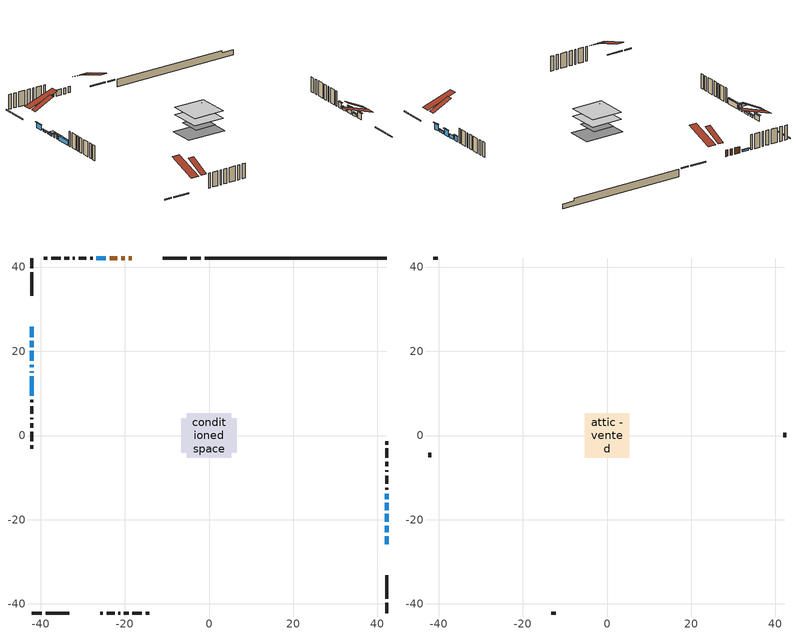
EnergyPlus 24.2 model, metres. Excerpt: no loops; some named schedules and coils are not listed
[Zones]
conditioned space
 floor outside (Floor1 construction): -3.56,-3.56 -3.56,3.56 3.56,3.56 3.56,-3.56 z0.45
 floor adiabatic (AdiabaticFloorConstruction): -5.25,-5.25 -5.25,5.25 5.25,5.25 5.25,-5.25 z2.89
 floor foundation (Slab1 construction): -6.63,-4.15 -6.63,4.15 6.63,4.15 6.63,-4.15 z-1.96
 wall outside (RimJoist1 construction): -1.91,42.15 -4.4,42.15 / -42.15,-42.15 -39.66,-42.15 / -42.15,42.15 -42.15,39.66 / 42.15,-42.15 42.15,-39.66 z0.45:0.75
 wall outside (RimJoist2 construction): -5.33,42.15 -10.93,42.15 / -38.73,-42.15 -33.13,-42.15 / -42.15,38.73 -42.15,33.13 / 42.15,-38.73 42.15,-33.13 z0.45:0.75
 wall outside (AdiabaticWallConstruction 1): -18.29,42.15 -19.11,42.15 / -20.04,42.15 -20.8,42.15 / -21.73,42.15 -23.55,42.15 z0.45:2.48
 wall outside (AdiabaticWallConstruction): -42.15,25.77 -42.15,23.38 z0.45:2.15; 42.15,-25.77 42.15,-23.94 / 42.15,-20.46 42.15,-18.63 z0.45:2.48; 42.15,-23.01 42.15,-21.38 z0.45:1.26; -42.15,22.46 -42.15,21.01 / -42.15,20.08 -42.15,17.72 z0.45:0.98; -24.48,42.15 -26.72,42.15 z0.45:1.08; 42.15,-17.7 42.15,-16.02 z0.45:1.67; 42.15,-15.09 42.15,-13.82 z0.45:2.18; -42.15,16.79 -42.15,16.18 / -42.15,15.25 -42.15,14.94 z0.45:2.13; -42.15,14.02 -42.15,9.39 z0.45:2.1
 wall outside (Wall1 construction): -27.65,42.15 -28.19,42.15 / -25.77,-42.15 -25.22,-42.15 / -42.15,8.47 -42.15,7.92 / 42.15,-12.9 42.15,-12.35 z0.45:5.33
 wall outside (Wall2 construction): -29.12,42.15 -30.98,42.15 / -24.3,-42.15 -22.43,-42.15 / -42.15,6.99 -42.15,5.13 / 42.15,-11.42 42.15,-9.56 z0.45:5.33
 wall outside (Wall3 construction): -31.91,42.15 -32.29,42.15 / -21.5,-42.15 -21.12,-42.15 / -42.15,4.2 -42.15,3.82 / 42.15,-8.63 42.15,-8.25 z0.45:5.33
 wall outside (Wall4 construction): -33.22,42.15 -34.31,42.15 / -20.19,-42.15 -19.1,-42.15 / -42.15,2.89 -42.15,1.8 / 42.15,-7.32 42.15,-6.23 z0.45:5.33
 wall outside (Wall5 construction): -35.24,42.15 -37.46,42.15 / -18.17,-42.15 -15.96,-42.15 / -42.15,0.87 -42.15,-1.35 / 42.15,-5.3 42.15,-3.08 z0.45:5.33
 wall outside (Wall6 construction): -38.39,42.15 -39.22,42.15 / -15.03,-42.15 -14.19,-42.15 / -42.15,-2.28 -42.15,-3.11 / 42.15,-2.15 42.15,-1.32 z0.45:5.33
 wall foundation (FoundationWall1 construction): -0.98,42.15,-1.96 -0.98,42.15,0.45 37.83,42.15,0.45 37.83,42.15,-0.35 42.15,42.15,-0.35 42.15,42.15,-1.96
 window (WindowConstruction): -42.15,25.77 -42.15,23.38 z0.45:2.15
 window (WindowConstruction 3): 42.15,-25.77 42.15,-23.94 z0.45:2.48
 window (WindowConstruction 4): 42.15,-23.01 42.15,-21.38 z0.45:1.26
 window (WindowConstruction 5): 42.15,-20.46 42.15,-18.63 z0.45:2.48
 window (WindowConstruction 9): -42.15,22.45 -42.15,21.01 z0.45:0.98
 window (WindowConstruction 10): -42.15,20.08 -42.15,17.72 z0.45:0.98
 window (WindowConstruction 11): -24.48,42.15 -26.72,42.15 z0.45:1.08
 window (WindowConstruction 6): 42.15,-17.7 42.15,-16.02 z0.45:1.67
 window (WindowConstruction 1): 42.15,-15.09 42.15,-13.82 z0.45:2.18
 window (WindowConstruction 7): -42.15,16.79 -42.15,16.18 z0.45:2.13
 window (WindowConstruction 8): -42.15,15.25 -42.15,14.94 z0.45:2.13
 window (WindowConstruction 2): -42.15,14.01 -42.15,9.39 z0.45:2.1
 door (Door): -18.29,42.15 -19.11,42.15 z0.45:2.48
 door (Door 1): -20.04,42.15 -20.8,42.15 z0.45:2.48
 door (Door 2): -21.73,42.15 -23.55,42.15 z0.45:2.48
 ceiling adiabatic (AdiabaticFloorConstruction): 5.25,-5.25 5.25,5.25 -5.25,5.25 -5.25,-5.25 z2.89
attic - vented
 floor to conditioned space (Floor2 construction Reversed): -5.25,-5.25 -5.25,5.25 5.25,5.25 5.25,-5.25 z5.33
 floor to conditioned space (Floor3 construction Reversed): -3.56,-3.56 -3.56,3.56 3.56,3.56 3.56,-3.56 z5.33
 wall outside (Wall7 construction): -40.15,42.15 -41.22,42.15 / -13.26,-42.15 -12.2,-42.15 / -42.15,-4.04 -42.15,-5.11 / 42.15,-0.39 42.15,0.68 z0.45:5.33
 roof outside (Roof1 construction): -14.55,42.15,5.33 -14.55,31.93,8.73 -11.86,31.93,8.73 -11.86,42.15,5.33; -29.51,-42.15,5.33 -29.51,-31.93,8.73 -32.2,-31.93,8.73 -32.2,-42.15,5.33; -42.15,29.51,5.33 -31.93,29.51,8.73 -31.93,32.2,8.73 -42.15,32.2,5.33; 42.15,-29.51,5.33 31.93,-29.51,8.73 31.93,-32.2,8.73 42.15,-32.2,5.33
 roof outside (Roof2 construction): -17.36,42.15,5.33 -17.36,35.42,8.69 -15.48,35.42,8.69 -15.48,42.15,5.33; -26.7,-42.15,5.33 -26.7,-35.42,8.69 -28.58,-35.42,8.69 -28.58,-42.15,5.33; -42.15,26.7,5.33 -35.42,26.7,8.69 -35.42,28.58,8.69 -42.15,28.58,5.33; 42.15,-26.7,5.33 35.42,-26.7,8.69 35.42,-28.58,8.69 42.15,-28.58,5.33
shading: -42.15,23.18 -42.15,25.97 -42.56,25.97 -42.56,23.18 z2.35; 42.15,-23.74 42.15,-25.97 42.56,-25.97 42.56,-23.74 z2.68; 42.15,-21.18 42.15,-23.21 42.56,-23.21 42.56,-21.18 z1.46; 42.15,-18.43 42.15,-20.66 42.56,-20.66 42.56,-18.43 z2.68; -42.15,20.81 -42.15,22.66 -42.56,22.66 -42.56,20.81 z1.18; -42.15,17.51 -42.15,20.28 -42.56,20.28 -42.56,17.51 z1.18; -26.92,42.15 -24.28,42.15 -24.28,42.56 -26.92,42.56 z1.29; 42.15,-13.62 42.15,-15.29 42.56,-15.29 42.56,-13.62 z2.38; -42.15,15.88 -42.15,17.09 -43.37,17.09 -43.37,15.88 z2.43; -42.15,14.64 -42.15,15.55 -43.37,15.55 -43.37,14.64 z2.43; -42.15,9.19 -42.15,14.22 -42.56,14.22 -42.56,9.19 z2.3
[Building]
Building 1: Terrain=Suburbs
[Site:Location]
Val Dor_QC: Latitude {deg}=48.06; Longitude {deg}=-77.79; Time Zone {hr}=-5; Elevation {m}=339; Keep Site Location Information=Yes
[Site:GroundTemperature:Shallow]
-3.62723, -6.2282, -6.43649, -5.2022, -0.247206, 4.68471, 8.96041, 11.669, 11.8991, 9.69612, 5.52945, 0.748825
[Site:WaterMainsTemperature]
Calculation Method=Schedule; Temperature Schedule=mains temperature schedule
[Material] Roughness=Rough; Thermal Absorptance=0.9
Name | Thickness {m} | Conductivity {W/m-K} | Density {kg/m3} | Specific Heat {J/kg-K} | Solar Absorptance | Visible Absorptance
asphalt or fiberglass shingles | 0.00635 | 0.162714 | 1121.4 | 1465.45 | 0.4 | 0.4
ceiling loosefill ins | 0.169333 | 0.0480833 | 16.02 | 1046.75 | 0.7 | 0.7
ceiling stud and cavity | 0.1397 | 0.264455 | 65.682 | 1177.47 | 0.7 | 0.7
ceiling stud and cavity 1 | 0.1397 | 0.137738 | 65.682 | 1177.47 | 0.7 | 0.7
concrete 4.0 in. | 0.1016 | 1.803125 | 2242.8 | 837.4 | 0.7 | 0.7
concrete 8.0 in. | 0.2032 | 1.803125 | 2242.8 | 837.4 | 0.7 | 0.7
door material | 0.04445 | 0.0451087 | 512.64 | 1214.23 | 0.7 | 0.7
exterior vertical ins | 0.0307237 | 0.029427 | 32.04 | 1214.23 | 0.7 | 0.7
floor covering | 0.0127 | 0.0433444 | 54.468 | 1339.84 | 0.6 | 0.6
floor rigid ins | 0.103632 | 0.029427 | 32.04 | 1214.23 | 0.7 | 0.7
floor rigid ins 1; wall rigid ins 1 | 0.512978 | 0.029427 | 32.04 | 1214.23 | 0.7 | 0.7
floor stud and cavity | 0.1397 | 0.259106 | 92.3553 | 1139.71 | 0.7 | 0.7
floor stud and cavity 1 | 0.1397 | 1.75129 | 37.0049 | 1207.88 | 0.7 | 0.7
furniture material conditioned space 1 | 0.1524 | 0.115458 | 640.8 | 1214.23 | 0.6 | 0.6
gypsum board | 0.0127 | 0.160291 | 801 | 837.4 | 0.6 | 0.6
gypsum board 1 | 0.0127 | 0.160291 | 801 | 837.4 | 0.7 | 0.7
osb sheathing 0.5 in. | 0.0127 | 0.115458 | 512.64 | 1214.23 | 0.7 | 0.7
osb sheathing 0.75 in. | 0.01905 | 0.115458 | 512.64 | 1214.23 | 0.7 | 0.7
osb sheathing 2.0 in. | 0.0508 | 0.115458 | 512.64 | 1214.23 | 0.7 | 0.7
rim joist rigid ins; wall rigid ins | 0.051816 | 0.029427 | 32.04 | 1214.23 | 0.7 | 0.7
rim joist stud and cavity | 0.0508 | 0.189081 | 125.044 | 1163.47 | 0.6 | 0.6
rim joist stud and cavity 1 | 0.0508 | 0.386834 | 125.044 | 1163.47 | 0.6 | 0.6
wall stud and cavity | 0.1397 | 0.175919 | 139.0536 | 1170.24 | 0.7 | 0.7
wall stud and cavity 1 | 0.1397 | 0.175529 | 139.0536 | 1170.24 | 0.7 | 0.7
wall stud and cavity 2 | 0.1397 | 0.419798 | 139.0536 | 1170.24 | 0.7 | 0.7
wall stud and cavity 3 | 0.1397 | 0.0794177 | 139.0536 | 1170.24 | 0.7 | 0.7
wall stud and cavity 4 | 0.1397 | 0.0848539 | 139.0536 | 1170.24 | 0.7 | 0.7
wall stud and cavity 5 | 0.1397 | 0.0889444 | 139.0536 | 1170.24 | 0.7 | 0.7
wall stud and cavity 6 | 0.0889 | 6.1454 | 50.32683 | 1063.81 | 0.6 | 0.6
wall stud and cavity 7 | 0.0889 | 0.380278 | 52.3479 | 1209.89 | 0.7 | 0.7
wall stud and cavity 8 | 0.0889 | 0.391764 | 83.0341 | 1211.67 | 0.7 | 0.7
wood siding | 0.0254 | 0.102417 | 544.68 | 1172.36 | 0.4 | 0.4
wood siding 1 | 0.00254 | 0.102417 | 544.68 | 1172.36 | 0.4 | 0.4
wood siding 2; wood siding 3; wood siding 4 | 0.0254 | 0.102417 | 544.68 | 1172.36 | 0.7 | 0.7
[WindowMaterial:SimpleGlazingSystem]
Name | U-Factor {W/m2-K} | Solar Heat Gain Coefficient
WindowMaterial | 1.62731 | 0.35
WindowMaterial 1 | 2.77825 | 0.55
WindowMaterial 10 | 4.98472 | 0.59
WindowMaterial 11 | 4.83084 | 0.56
WindowMaterial 2 | 1.63356 | 0.35
WindowMaterial 3 | 2.97584 | 0.59
WindowMaterial 4 | 4.73659 | 0.54
WindowMaterial 5 | 1.87204 | 0.39
WindowMaterial 6 | 3.308 | 0.63
WindowMaterial 7 | 3.08543 | 0.63
WindowMaterial 8 | 3.1229 | 0.36
WindowMaterial 9 | 4.823461 | 0.55
[Construction]
AdiabaticFloorConstruction: floor stud and cavity 1, floor rigid ins 1, osb sheathing 0.75 in., floor covering
AdiabaticWallConstruction: wood siding 3, wall rigid ins 1, wall stud and cavity 7, gypsum board
AdiabaticWallConstruction 1: wood siding 4, wall rigid ins 1, wall stud and cavity 7, gypsum board
Door; Door 1; Door 2: door material
Floor1 construction: floor stud and cavity, floor rigid ins, osb sheathing 0.75 in., floor covering
Floor2 construction Reversed: gypsum board, ceiling stud and cavity, ceiling loosefill ins
Floor3 construction Reversed: gypsum board, ceiling stud and cavity 1, ceiling loosefill ins
FoundationWall1 construction: concrete 8.0 in., gypsum board 1
furniture construction conditioned space 1: furniture material conditioned space 1
PartitionWallConstruction: gypsum board, wall stud and cavity 8, gypsum board
RimJoist1 construction: wood siding 2, rim joist rigid ins, osb sheathing 2.0 in., rim joist stud and cavity
RimJoist2 construction: wood siding 2, rim joist rigid ins, osb sheathing 2.0 in., rim joist stud and cavity 1
Roof1 construction; Roof2 construction: asphalt or fiberglass shingles
Slab1 construction: concrete 4.0 in.
Wall1 construction: wood siding, wall rigid ins, osb sheathing 0.5 in., wall stud and cavity, gypsum board
Wall2 construction: wood siding, wall rigid ins, osb sheathing 0.5 in., wall stud and cavity 1, gypsum board
Wall3 construction: wood siding, wall rigid ins, osb sheathing 0.5 in., wall stud and cavity 2, gypsum board
Wall4 construction: wood siding, osb sheathing 0.5 in., wall stud and cavity 3, gypsum board
Wall5 construction: wood siding, osb sheathing 0.5 in., wall stud and cavity 4, gypsum board
Wall6 construction: wood siding, osb sheathing 0.5 in., wall stud and cavity 5, gypsum board
Wall7 construction: wood siding 1, wall stud and cavity 6
WindowConstruction: WindowMaterial
WindowConstruction 1: WindowMaterial 1
WindowConstruction 10: WindowMaterial 10
WindowConstruction 11: WindowMaterial 11
WindowConstruction 2: WindowMaterial 2
WindowConstruction 3: WindowMaterial 3
WindowConstruction 4: WindowMaterial 4
WindowConstruction 5: WindowMaterial 5
WindowConstruction 6: WindowMaterial 6
WindowConstruction 7: WindowMaterial 7
WindowConstruction 8: WindowMaterial 8
WindowConstruction 9: WindowMaterial 9
[Zone] Multiplier=1; Part of Total Floor Area=Yes
Name | Volume {m3}
attic - vented | 130.648
conditioned space | 676.1
[Space]
Name | Zone | Volume {m3}
attic - vented 1 | attic - vented | 130.648
conditioned space 1 | conditioned space | 676.1
[ZoneInfiltration:EffectiveLeakageArea]
infil attic - vented 1: Zone or Space=attic - vented 1; Schedule=Always On Discrete; Effective Air Leakage Area {cm2}=5845.45; Stack Coefficient=0.000576041; Wind Coefficient=1.62161e-05
[ZoneMixing]
whole house fan mix: Zone or Space=attic - vented; Schedule=Always On Continuous; Design Flow Rate Calculation Method=Flow/Zone; Design Flow Rate {m3/s}=0; Source Zone or Space=conditioned space
[SurfaceProperty:ExposedFoundationPerimeter]
Slab1: Exposed Perimeter Calculation Method=TotalExposedPerimeter; Total Exposed Perimeter {m}=43.129
[InternalMass] Zone or ZoneList=conditioned space; Space or SpaceList=conditioned space 1
Name | Construction | Surface Area {m2}
furniture mass conditioned space 1 | furniture construction conditioned space 1 | 108.36
partition wall mass | PartitionWallConstruction | 270.901
[Lights]
interior lighting: Zone or ZoneList or Space or SpaceList=conditioned space 1; Schedule=interior lighting schedule; Design Level Calculation Method=LightingLevel; Lighting Level {W}=343.2; Return Air Fraction=0; Fraction Radiant=0.6; Fraction Visible=0.2; Fraction Replaceable=1
[People]
occupants: Zone or ZoneList or Space or SpaceList=conditioned space 1; Number of People Schedule=occupants schedule; Number of People Calculation Method=People; Number of People=3; Fraction Radiant=0.314171; Sensible Heat Fraction=0.56303; Activity Level Schedule=occupants activity schedule; Carbon Dioxide Generation Rate {m3/s-W}=0; Enable ASHRAE 55 Comfort Warnings=No; Mean Radiant Temperature Calculation Type=EnclosureAveraged
[ElectricEquipment] Zone or ZoneList or Space or SpaceList=conditioned space 1; Design Level Calculation Method=EquipmentLevel
Name | Schedule | Design Level {W} | Fraction Latent | Fraction Radiant | Fraction Lost
clothes dryer | clothes dryer schedule | 140.772 | 0.015 | 0.081 | 0.85
clothes washer | clothes washer schedule | 32.1985 | 0.03 | 0.162 | 0.7
cooking range | cooking range schedule | 215.147 | 0.08 | 0.432 | 0.2
dishwasher | dishwasher schedule | 66.8632 | 0.3 | 0.18 | 0.4
fridge | fridge schedule | 72.9452 | 0 | 0.6 | 0
mech vent bath fan 0 | mech vent bath fan 0 schedule | 50.2 | 0 | 0 | 1
mech vent bath fan 1 | mech vent bath fan 1 schedule | 50.2 | 0 | 0 | 1
mech vent house fan | mech vent house fan schedule | 0 | 0 | 0 | 1
mech vent house fan cfis | mech vent house fan cfis schedule | 0 | 0 | 0 | 0
mech vent range fan 0 | mech vent range fan 0 schedule | 57 | 0 | 0 | 1
misc plug loads | misc plug loads schedule | 494.7 | 0.045 | 0.513 | 0.1
whole house fan | Always On Discrete | 0 | 0 | 0 | 1
[OtherEquipment] Zone or ZoneList or Space or SpaceList=conditioned space 1; Design Level Calculation Method=EquipmentLevel
Name | Fuel Type | Schedule | Design Level {W} | Fraction Latent | Fraction Radiant | Fraction Lost
clothes dryer 1 | Electricity | clothes dryer schedule | 0 | 0.015 | 0.081 | 0.85
cooking range 1 | Electricity | cooking range schedule | 0 | 0.08 | 0.432 | 0.2
general water use latent | None | general water use schedule | 62.594 | 1 | 0 | 0
general water use sensible | None | general water use schedule | -61.6891 | 0 | 0.6 | 0
mech vent house fan latent load | None | Always On Discrete | 0 | 1 | 0 | 0
mech vent house fan sensible load | None | Always On Discrete | 0 | 0 | 0 | 0
water heater energy adjustment1 | Electricity | Always On Discrete | 0.01 | 0 | 0 | 1
[ZoneInfiltration:DesignFlowRate] Zone or ZoneList or Space or SpaceList=conditioned space 1; Schedule=Always On Discrete; Design Flow Rate Calculation Method=Flow/Zone; Design Flow Rate {m3/s}=0
infil flow; natural vent flow; whole house fan flow
[ZoneControl:Thermostat]
conditioned space Thermostat: Zone or ZoneList=conditioned space; Control Type Schedule=conditioned space Thermostat Schedule; Control 1=conditioned space temperature setpoint; Temperature Difference Between Cutout And Setpoint {deltaC}=0
[ThermostatSetpoint:DualSetpoint]
conditioned space temperature setpoint: Heating Setpoint Temperature Schedule=heating setpoint; Cooling Setpoint Temperature Schedule=cooling setpoint
[AirLoopHVAC:UnitarySystem]
unit heater unitary system: Control Type=Load; Controlling Zone or Thermostat Location=conditioned space; Dehumidification Control Type=None; Availability Schedule=Always On Discrete; Supply Fan=unit heater supply fan; Fan Placement=BlowThrough; Supply Air Fan Operating Mode Schedule=unit heater auto fan schedule; Heating Coil=unit heater htg coil; DX Heating Coil Sizing Ratio=1; Use DOAS DX Cooling Coil=No; Minimum Supply Air Temperature {C}=2; Latent Load Control=SensibleOnlyLoadControl; Cooling Supply Air Flow Rate Method=None; Heating Supply Air Flow Rate Method=SupplyAirFlowRate; Heating Supply Air Flow Rate {m3/s}=0.00141584; No Load Supply Air Flow Rate Method=SupplyAirFlowRate; No Load Supply Air Flow Rate {m3/s}=0; No Load Supply Air Flow Rate Control Set To Low Speed=Yes; Maximum Supply Air Temperature {C}=48.8889; Maximum Outdoor Dry-Bulb Temperature for Supplemental Heater Operation {C}=21; Ancillary On-Cycle Electric Power {W}=0; Ancillary Off-Cycle Electric Power {W}=0
[Zone equipment]
conditioned space: electric baseboard, unit heater unitary system
[Foundation:Kiva]
Foundation Kiva 1: Initial Indoor Air Temperature {C}=18; Wall Height Above Grade {m}=0.450007; Wall Depth Below Slab {m}=0.2032; Custom Block Material Name 1=exterior vertical ins; Custom Block Depth 1 {m}=2.40999; Custom Block X Position 1 {m}=0.2159; Custom Block Z Position 1 {m}=0
[Foundation:Kiva:Settings]
Soil Conductivity {W/m-K}=0.849921; Soil Density {kg/m3}=1842.3; Soil Specific Heat {J/kg-K}=418.7; Ground Solar Absorptivity=0.9; Ground Thermal Absorptivity=0.9; Ground Surface Roughness {m}=0.03; Far-Field Width {m}=40; Deep-Ground Boundary Condition=ZeroFlux; Deep-Ground Depth {m}=40; Minimum Cell Dimension {m}=0.2; Maximum Cell Growth Coefficient=3; Simulation Timestep=Timestep
[Exterior:Lights]
exterior lighting: Schedule=exterior lighting schedule; Design Level {W}=75.6
[EnergyManagementSystem:Sensor] Output:Variable or Output:Meter Index Key=conditioned space
Name | Output:Variable or Output:Meter
conditioned_space_clg_unmet_s | Zone Cooling Setpoint Not Met Time
conditioned_space_htg_unmet_s | Zone Heating Setpoint Not Met Time
fridge_tin_s; tin_s; tin_s_1 | Zone Mean Air Temperature
tout_s | Zone Outdoor Air Drybulb Temperature
win_s | Zone Air Humidity Ratio
[Schedule:Constant]
Name | Hourly Value
Always On Continuous; mech vent house fan schedule; mech vent house fan cfis schedule; Always On Discrete | 1
occupants activity schedule | 117.228
fridge schedule; unit heater auto fan schedule | 0
[Schedule:Week:Daily]
interior lighting schedule Week Rule - Jan1-Jan27: interior lighting schedule day, interior lighting schedule day, interior lighting schedule day, interior lighting schedule day, interior lighting schedule day, interior lighting schedule day, interior lighting schedule day, interior lighting schedule default day, interior lighting schedule default day, interior lighting schedule default day, interior lighting schedule default day, interior lighting schedule default day
interior lighting schedule Week Rule - Jan28-Feb3: interior lighting schedule day, interior lighting schedule day, interior lighting schedule day, interior lighting schedule day, interior lighting schedule day 1, interior lighting schedule day 1, interior lighting schedule day 1, interior lighting schedule default day, interior lighting schedule default day, interior lighting schedule default day, interior lighting schedule default day, interior lighting schedule default day
interior lighting schedule Week Rule - Feb4-Feb24: interior lighting schedule day 1, interior lighting schedule day 1, interior lighting schedule day 1, interior lighting schedule day 1, interior lighting schedule day 1, interior lighting schedule day 1, interior lighting schedule day 1, interior lighting schedule default day, interior lighting schedule default day, interior lighting schedule default day, interior lighting schedule default day, interior lighting schedule default day
interior lighting schedule Week Rule - Feb25-Mar3: interior lighting schedule day 1, interior lighting schedule day 1, interior lighting schedule day 1, interior lighting schedule day 1, interior lighting schedule day 2, interior lighting schedule day 2, interior lighting schedule day 2, interior lighting schedule default day, interior lighting schedule default day, interior lighting schedule default day, interior lighting schedule default day, interior lighting schedule default day
interior lighting schedule Week Rule - Mar4-Mar31: interior lighting schedule day 2, interior lighting schedule day 2, interior lighting schedule day 2, interior lighting schedule day 2, interior lighting schedule day 2, interior lighting schedule day 2, interior lighting schedule day 2, interior lighting schedule default day, interior lighting schedule default day, interior lighting schedule default day, interior lighting schedule default day, interior lighting schedule default day
interior lighting schedule Week Rule - Apr1-Apr28: interior lighting schedule day 3, interior lighting schedule day 3, interior lighting schedule day 3, interior lighting schedule day 3, interior lighting schedule day 3, interior lighting schedule day 3, interior lighting schedule day 3, interior lighting schedule default day, interior lighting schedule default day, interior lighting schedule default day, interior lighting schedule default day, interior lighting schedule default day
interior lighting schedule Week Rule - Apr29-May5: interior lighting schedule day 3, interior lighting schedule day 3, interior lighting schedule day 4, interior lighting schedule day 4, interior lighting schedule day 4, interior lighting schedule day 4, interior lighting schedule day 4, interior lighting schedule default day, interior lighting schedule default day, interior lighting schedule default day, interior lighting schedule default day, interior lighting schedule default day
interior lighting schedule Week Rule - May6-May26: interior lighting schedule day 4, interior lighting schedule day 4, interior lighting schedule day 4, interior lighting schedule day 4, interior lighting schedule day 4, interior lighting schedule day 4, interior lighting schedule day 4, interior lighting schedule default day, interior lighting schedule default day, interior lighting schedule default day, interior lighting schedule default day, interior lighting schedule default day
interior lighting schedule Week Rule - May27-Jun2: interior lighting schedule day 4, interior lighting schedule day 4, interior lighting schedule day 4, interior lighting schedule day 4, interior lighting schedule day 4, interior lighting schedule day 5, interior lighting schedule day 5, interior lighting schedule default day, interior lighting schedule default day, interior lighting schedule default day, interior lighting schedule default day, interior lighting schedule default day
interior lighting schedule Week Rule - Jun3-Jun30: interior lighting schedule day 5, interior lighting schedule day 5, interior lighting schedule day 5, interior lighting schedule day 5, interior lighting schedule day 5, interior lighting schedule day 5, interior lighting schedule day 5, interior lighting schedule default day, interior lighting schedule default day, interior lighting schedule default day, interior lighting schedule default day, interior lighting schedule default day
interior lighting schedule Week Rule - Jul1-Jul28: interior lighting schedule day 6, interior lighting schedule day 6, interior lighting schedule day 6, interior lighting schedule day 6, interior lighting schedule day 6, interior lighting schedule day 6, interior lighting schedule day 6, interior lighting schedule default day, interior lighting schedule default day, interior lighting schedule default day, interior lighting schedule default day, interior lighting schedule default day
interior lighting schedule Week Rule - Jul29-Aug4: interior lighting schedule day 6, interior lighting schedule day 6, interior lighting schedule day 6, interior lighting schedule day 7, interior lighting schedule day 7, interior lighting schedule day 7, interior lighting schedule day 7, interior lighting schedule default day, interior lighting schedule default day, interior lighting schedule default day, interior lighting schedule default day, interior lighting schedule default day
interior lighting schedule Week Rule - Aug5-Aug25: interior lighting schedule day 7, interior lighting schedule day 7, interior lighting schedule day 7, interior lighting schedule day 7, interior lighting schedule day 7, interior lighting schedule day 7, interior lighting schedule day 7, interior lighting schedule default day, interior lighting schedule default day, interior lighting schedule default day, interior lighting schedule default day, interior lighting schedule default day
interior lighting schedule Week Rule - Aug26-Sep1: interior lighting schedule day 7, interior lighting schedule day 7, interior lighting schedule day 7, interior lighting schedule day 7, interior lighting schedule day 7, interior lighting schedule day 7, interior lighting schedule day 8, interior lighting schedule default day, interior lighting schedule default day, interior lighting schedule default day, interior lighting schedule default day, interior lighting schedule default day
interior lighting schedule Week Rule - Sep2-Sep29: interior lighting schedule day 8, interior lighting schedule day 8, interior lighting schedule day 8, interior lighting schedule day 8, interior lighting schedule day 8, interior lighting schedule day 8, interior lighting schedule day 8, interior lighting schedule default day, interior lighting schedule default day, interior lighting schedule default day, interior lighting schedule default day, interior lighting schedule default day
interior lighting schedule Week Rule - Sep30-Oct6: interior lighting schedule day 8, interior lighting schedule day 9, interior lighting schedule day 9, interior lighting schedule day 9, interior lighting schedule day 9, interior lighting schedule day 9, interior lighting schedule day 9, interior lighting schedule default day, interior lighting schedule default day, interior lighting schedule default day, interior lighting schedule default day, interior lighting schedule default day
interior lighting schedule Week Rule - Oct7-Oct27: interior lighting schedule day 9, interior lighting schedule day 9, interior lighting schedule day 9, interior lighting schedule day 9, interior lighting schedule day 9, interior lighting schedule day 9, interior lighting schedule day 9, interior lighting schedule default day, interior lighting schedule default day, interior lighting schedule default day, interior lighting schedule default day, interior lighting schedule default day
interior lighting schedule Week Rule - Oct28-Nov3: interior lighting schedule day 9, interior lighting schedule day 9, interior lighting schedule day 9, interior lighting schedule day 9, interior lighting schedule day 10, interior lighting schedule day 10, interior lighting schedule day 10, interior lighting schedule default day, interior lighting schedule default day, interior lighting schedule default day, interior lighting schedule default day, interior lighting schedule default day
interior lighting schedule Week Rule - Nov4-Nov24: interior lighting schedule day 10, interior lighting schedule day 10, interior lighting schedule day 10, interior lighting schedule day 10, interior lighting schedule day 10, interior lighting schedule day 10, interior lighting schedule day 10, interior lighting schedule default day, interior lighting schedule default day, interior lighting schedule default day, interior lighting schedule default day, interior lighting schedule default day
interior lighting schedule Week Rule - Nov25-Dec1: interior lighting schedule day 10, interior lighting schedule day 10, interior lighting schedule day 10, interior lighting schedule day 10, interior lighting schedule day 10, interior lighting schedule day 10, interior lighting schedule day 11, interior lighting schedule default day, interior lighting schedule default day, interior lighting schedule default day, interior lighting schedule default day, interior lighting schedule default day
interior lighting schedule Week Rule - Dec2-Dec31: interior lighting schedule day 11, interior lighting schedule day 11, interior lighting schedule day 11, interior lighting schedule day 11, interior lighting schedule day 11, interior lighting schedule day 11, interior lighting schedule day 11, interior lighting schedule default day, interior lighting schedule default day, interior lighting schedule default day, interior lighting schedule default day, interior lighting schedule default day
occupants schedule Week Rule - Jan1-Dec31: occupants schedule day, occupants schedule day, occupants schedule day, occupants schedule day, occupants schedule day, occupants schedule day, occupants schedule day, occupants schedule default day, occupants schedule default day, occupants schedule default day, occupants schedule default day, occupants schedule default day
clothes dryer schedule Week Rule - Jan1-Dec31: clothes dryer schedule day, clothes dryer schedule day, clothes dryer schedule day, clothes dryer schedule day, clothes dryer schedule day, clothes dryer schedule day, clothes dryer schedule day, clothes dryer schedule default day, clothes dryer schedule default day, clothes dryer schedule default day, clothes dryer schedule default day, clothes dryer schedule default day
clothes washer schedule Week Rule - Jan1-Dec31: clothes washer schedule day, clothes washer schedule day, clothes washer schedule day, clothes washer schedule day, clothes washer schedule day, clothes washer schedule day, clothes washer schedule day, clothes washer schedule default day, clothes washer schedule default day, clothes washer schedule default day, clothes washer schedule default day, clothes washer schedule default day
cooking range schedule Week Rule - Jan1-Dec31: cooking range schedule day, cooking range schedule day, cooking range schedule day, cooking range schedule day, cooking range schedule day, cooking range schedule day, cooking range schedule day, cooking range schedule default day, cooking range schedule default day, cooking range schedule default day, cooking range schedule default day, cooking range schedule default day
dishwasher schedule Week Rule - Jan1-Dec31: dishwasher schedule day, dishwasher schedule day, dishwasher schedule day, dishwasher schedule day, dishwasher schedule day, dishwasher schedule day, dishwasher schedule day, dishwasher schedule default day, dishwasher schedule default day, dishwasher schedule default day, dishwasher schedule default day, dishwasher schedule default day
mech vent bath fan 0 schedule Week Rule - Jan1-Dec31: mech vent bath fan 0 schedule day, mech vent bath fan 0 schedule day, mech vent bath fan 0 schedule day, mech vent bath fan 0 schedule day, mech vent bath fan 0 schedule day, mech vent bath fan 0 schedule day, mech vent bath fan 0 schedule day, mech vent bath fan 0 schedule default day, mech vent bath fan 0 schedule default day, mech vent bath fan 0 schedule default day, mech vent bath fan 0 schedule default day, mech vent bath fan 0 schedule default day
mech vent bath fan 1 schedule Week Rule - Jan1-Dec31: mech vent bath fan 1 schedule day, mech vent bath fan 1 schedule day, mech vent bath fan 1 schedule day, mech vent bath fan 1 schedule day, mech vent bath fan 1 schedule day, mech vent bath fan 1 schedule day, mech vent bath fan 1 schedule day, mech vent bath fan 1 schedule default day, mech vent bath fan 1 schedule default day, mech vent bath fan 1 schedule default day, mech vent bath fan 1 schedule default day, mech vent bath fan 1 schedule default day
mech vent range fan 0 schedule Week Rule - Jan1-Dec31: mech vent range fan 0 schedule day, mech vent range fan 0 schedule day, mech vent range fan 0 schedule day, mech vent range fan 0 schedule day, mech vent range fan 0 schedule day, mech vent range fan 0 schedule day, mech vent range fan 0 schedule day, mech vent range fan 0 schedule default day, mech vent range fan 0 schedule default day, mech vent range fan 0 schedule default day, mech vent range fan 0 schedule default day, mech vent range fan 0 schedule default day
misc plug loads schedule Week Rule - Jan1-Dec31: misc plug loads schedule day, misc plug loads schedule day, misc plug loads schedule day, misc plug loads schedule day, misc plug loads schedule day, misc plug loads schedule day, misc plug loads schedule day, misc plug loads schedule default day, misc plug loads schedule default day, misc plug loads schedule default day, misc plug loads schedule default day, misc plug loads schedule default day
general water use schedule Week Rule - Jan1-Dec31: general water use schedule day, general water use schedule day, general water use schedule day, general water use schedule day, general water use schedule day, general water use schedule day, general water use schedule day, general water use schedule default day, general water use schedule default day, general water use schedule default day, general water use schedule default day, general water use schedule default day
exterior lighting schedule Week Rule - Jan1-Jan27: exterior lighting schedule day, exterior lighting schedule day, exterior lighting schedule day, exterior lighting schedule day, exterior lighting schedule day, exterior lighting schedule day, exterior lighting schedule day, exterior lighting schedule default day, exterior lighting schedule default day, exterior lighting schedule default day, exterior lighting schedule default day, exterior lighting schedule default day
[Schedule:Year]
interior lighting schedule: interior lighting schedule Week Rule - Jan1-Jan27, 1, 1, 1, 27, interior lighting schedule Week Rule - Jan28-Feb3, 1, 28, 2, 3, interior lighting schedule Week Rule - Feb4-Feb24, 2, 4, 2, 24, interior lighting schedule Week Rule - Feb25-Mar3, 2, 25, 3, 3, interior lighting schedule Week Rule - Mar4-Mar31, 3, 4, 3, 31, interior lighting schedule Week Rule - Apr1-Apr28, 4, 1, 4, 28, interior lighting schedule Week Rule - Apr29-May5, 4, 29, 5, 5, interior lighting schedule Week Rule - May6-May26, 5, 6, 5, 26, interior lighting schedule Week Rule - May27-Jun2, 5, 27, 6, 2, interior lighting schedule Week Rule - Jun3-Jun30, 6, 3, 6, 30, interior lighting schedule Week Rule - Jul1-Jul28, 7, 1, 7, 28, interior lighting schedule Week Rule - Jul29-Aug4, 7, 29, 8, 4, interior lighting schedule Week Rule - Aug5-Aug25, 8, 5, 8, 25, interior lighting schedule Week Rule - Aug26-Sep1, 8, 26, 9, 1, interior lighting schedule Week Rule - Sep2-Sep29, 9, 2, 9, 29, interior lighting schedule Week Rule - Sep30-Oct6, 9, 30, 10, 6, interior lighting schedule Week Rule - Oct7-Oct27, 10, 7, 10, 27, interior lighting schedule Week Rule - Oct28-Nov3, 10, 28, 11, 3, interior lighting schedule Week Rule - Nov4-Nov24, 11, 4, 11, 24, interior lighting schedule Week Rule - Nov25-Dec1, 11, 25, 12, 1, interior lighting schedule Week Rule - Dec2-Dec31, 12, 2, 12, 31
occupants schedule: occupants schedule Week Rule - Jan1-Dec31, 1, 1, 12, 31
clothes dryer schedule: clothes dryer schedule Week Rule - Jan1-Dec31, 1, 1, 12, 31
clothes washer schedule: clothes washer schedule Week Rule - Jan1-Dec31, 1, 1, 12, 31
cooking range schedule: cooking range schedule Week Rule - Jan1-Dec31, 1, 1, 12, 31
dishwasher schedule: dishwasher schedule Week Rule - Jan1-Dec31, 1, 1, 12, 31
mech vent bath fan 0 schedule: mech vent bath fan 0 schedule Week Rule - Jan1-Dec31, 1, 1, 12, 31
mech vent bath fan 1 schedule: mech vent bath fan 1 schedule Week Rule - Jan1-Dec31, 1, 1, 12, 31
mech vent range fan 0 schedule: mech vent range fan 0 schedule Week Rule - Jan1-Dec31, 1, 1, 12, 31
misc plug loads schedule: misc plug loads schedule Week Rule - Jan1-Dec31, 1, 1, 12, 31
general water use schedule: general water use schedule Week Rule - Jan1-Dec31, 1, 1, 12, 31
exterior lighting schedule: exterior lighting schedule Week Rule - Jan1-Jan27, 1, 1, 1, 27, exterior lighting schedule Week Rule - Jan28-Feb3, 1, 28, 2, 3, exterior lighting schedule Week Rule - Feb4-Feb24, 2, 4, 2, 24, exterior lighting schedule Week Rule - Feb25-Mar3, 2, 25, 3, 3, exterior lighting schedule Week Rule - Mar4-Mar31, 3, 4, 3, 31, exterior lighting schedule Week Rule - Apr1-Apr28, 4, 1, 4, 28, exterior lighting schedule Week Rule - Apr29-May5, 4, 29, 5, 5, exterior lighting schedule Week Rule - May6-May26, 5, 6, 5, 26, exterior lighting schedule Week Rule - May27-Jun2, 5, 27, 6, 2, exterior lighting schedule Week Rule - Jun3-Jun30, 6, 3, 6, 30, exterior lighting schedule Week Rule - Jul1-Jul28, 7, 1, 7, 28, exterior lighting schedule Week Rule - Jul29-Aug4, 7, 29, 8, 4, exterior lighting schedule Week Rule - Aug5-Aug25, 8, 5, 8, 25, exterior lighting schedule Week Rule - Aug26-Sep1, 8, 26, 9, 1, exterior lighting schedule Week Rule - Sep2-Sep29, 9, 2, 9, 29, exterior lighting schedule Week Rule - Sep30-Oct6, 9, 30, 10, 6, exterior lighting schedule Week Rule - Oct7-Oct27, 10, 7, 10, 27, exterior lighting schedule Week Rule - Oct28-Nov3, 10, 28, 11, 3, exterior lighting schedule Week Rule - Nov4-Nov24, 11, 4, 11, 24, exterior lighting schedule Week Rule - Nov25-Dec1, 11, 25, 12, 1, exterior lighting schedule Week Rule - Dec2-Dec31, 12, 2, 12, 31
[Schedule:Compact]
conditioned space Thermostat Schedule: Through: 12/31, For: AllDays, Until: 24:00, 4
mains temperature schedule: Through: 01/01, For: AllDays, Until: 24:00, 2.77, Through: 01/02, For: AllDays, Until: 24:00, 2.69167, Through: 01/03, For: AllDays, Until: 24:00, 2.61444, Through: 01/04, For: AllDays, Until: 24:00, 2.53778, Through: 01/05, For: AllDays, Until: 24:00, 2.46222, Through: 01/06, For: AllDays, Until: 24:00, 2.38833, Through: 01/07, For: AllDays, Until: 24:00, 2.315, Through: 01/08, For: AllDays, Until: 24:00, 2.24278, Through: 01/09, For: AllDays, Until: 24:00, 2.17111, Through: 01/10, For: AllDays, Until: 24:00, 2.10111, Through: 01/11, For: AllDays, Until: 24:00, 2.03222, Through: 01/12, For: AllDays, Until: 24:00, 1.96444, Through: 01/13, For: AllDays, Until: 24:00, 1.89778, Through: 01/14, For: AllDays, Until: 24:00, 1.83278, Through: 01/15, For: AllDays, Until: 24:00, 1.76833, Through: 01/16, For: AllDays, Until: 24:00, 1.70556, Through: 01/17, For: AllDays, Until: 24:00, 1.64333, Through: 01/18, For: AllDays, Until: 24:00, 1.58333, Through: 01/19, For: AllDays, Until: 24:00, 1.52389, Through: 01/20, For: AllDays, Until: 24:00, 1.46611, Through: 01/21, For: AllDays, Until: 24:00, 1.40944, Through: 01/22, For: AllDays, Until: 24:00, 1.35389, Through: 01/23, For: AllDays, Until: 24:00, 1.3, Through: 01/24, For: AllDays, Until: 24:00, 1.24778, Through: 01/25, For: AllDays, Until: 24:00, 1.19667, Through: 01/26, For: AllDays, Until: 24:00, 1.14667, Through: 01/27, For: AllDays, Until: 24:00, 1.09833, Through: 01/28, For: AllDays, Until: 24:00, 1.05111, Through: 01/29, For: AllDays, Until: 24:00, 1.00611, Through: 01/30, For: AllDays, Until: 24:00, 0.961667, Through: 01/31, For: AllDays, Until: 24:00, 0.919444, Through: 02/01, For: AllDays, Until: 24:00, 0.878333, Through: 02/02, For: AllDays, Until: 24:00, 0.838333, Through: 02/03, For: AllDays, Until: 24:00, 0.800556, Through: 02/04, For: AllDays, Until: 24:00, 0.763889, Through: 02/05, For: AllDays, Until: 24:00, 0.728889, Through: 02/06, For: AllDays, Until: 24:00, 0.695, Through: 02/07, For: AllDays, Until: 24:00, 0.663333, Through: 02/08, For: AllDays, Until: 24:00, 0.632778, Through: 02/09, For: AllDays, Until: 24:00, 0.603889, Through: 02/10, For: AllDays, Until: 24:00, 0.576111, Through: 02/11, For: AllDays, Until: 24:00, 0.550556, Through: 02/12, For: AllDays, Until: 24:00, 0.526667, Through: 02/13, For: AllDays, Until: 24:00, 0.503889, Through: 02/14, For: AllDays, Until: 24:00, 0.482778, Through: 02/15, For: AllDays, Until: 24:00, 0.463333, Through: 02/16, For: AllDays, Until: 24:00, 0.445556, Through: 02/17, For: AllDays, Until: 24:00, 0.429444, Through: 02/18, For: AllDays, Until: 24:00, 0.415, Through: 02/19, For: AllDays, Until: 24:00, 0.402222, Through: 02/20, For: AllDays, Until: 24:00, 0.391111, Through: 02/21, For: AllDays, Until: 24:00, 0.381111, Through: 02/22, For: AllDays, Until: 24:00, 0.373333, Through: 02/23, For: AllDays, Until: 24:00, 0.367222, Through: 02/24, For: AllDays, Until: 24:00, 0.362222, Through: 02/25, For: AllDays, Until: 24:00, 0.359444, Through: 02/26, For: AllDays, Until: 24:00, 0.357778, Through: 02/27, For: AllDays, Until: 24:00, 0.357778, Through: 02/28, For: AllDays, Until: 24:00, 0.36, Through: 03/01, For: AllDays, Until: 24:00, 0.363333, Through: 03/02, For: AllDays, Until: 24:00, 0.368333, Through: 03/03, For: AllDays, Until: 24:00, 0.375556, Through: 03/04, For: AllDays, Until: 24:00, 0.383889, Through: 03/05, For: AllDays, Until: 24:00, 0.393889, Through: 03/06, For: AllDays, Until: 24:00, 0.405556, Through: 03/07, For: AllDays, Until: 24:00, 0.418889, Through: 03/08, For: AllDays, Until: 24:00, 0.433889, Through: 03/09, For: AllDays, Until: 24:00, 0.450556, Through: 03/10, For: AllDays, Until: 24:00, 0.468333, Through: 03/11, For: AllDays, Until: 24:00, 0.488333, Through: 03/12, For: AllDays, Until: 24:00, 0.509444, Through: 03/13, For: AllDays, Until: 24:00, 0.532778, Through: 03/14, For: AllDays, Until: 24:00, 0.557222, Through: 03/15, For: AllDays, Until: 24:00, 0.583333, Through: 03/16, For: AllDays, Until: 24:00, 0.611111, Through: 03/17, For: AllDays, Until: 24:00, 0.640556, Through: 03/18, For: AllDays, Until: 24:00, 0.671111, Through: 03/19, For: AllDays, Until: 24:00, 0.703889, Through: 03/20, For: AllDays, Until: 24:00, 0.737778, Through: 03/21, For: AllDays, Until: 24:00, 0.773333, Through: 03/22, For: AllDays, Until: 24:00, 0.81, Through: 03/23, For: AllDays, Until: 24:00, 0.848889, Through: 03/24, For: AllDays, Until: 24:00, 0.888889, Through: 03/25, For: AllDays, Until: 24:00, 0.93, Through: 03/26, For: AllDays, Until: 24:00, 0.973333, Through: 03/27, For: AllDays, Until: 24:00, 1.01778, Through: 03/28, For: AllDays, Until: 24:00, 1.06333, Through: 03/29, For: AllDays, Until: 24:00, 1.11111, Through: 03/30, For: AllDays, Until: 24:00, 1.15944, Through: 03/31, For: AllDays, Until: 24:00, 1.21, Through: 04/01, For: AllDays, Until: 24:00, 1.26111, Through: 04/02, For: AllDays, Until: 24:00, 1.31444, Through: 04/03, For: AllDays, Until: 24:00, 1.36833, Through: 04/04, For: AllDays, Until: 24:00, 1.42389, Through: 04/05, For: AllDays, Until: 24:00, 1.48111, Through: 04/06, For: AllDays, Until: 24:00, 1.53944, Through: 04/07, For: AllDays, Until: 24:00, 1.59889, Through: 04/08, For: AllDays, Until: 24:00, 1.65944, Through: 04/09, For: AllDays, Until: 24:00, 1.72167, Through: 04/10, For: AllDays, Until: 24:00, 1.785, Through: 04/11, For: AllDays, Until: 24:00, 1.84944, Through: 04/12, For: AllDays, Until: 24:00, 1.91556, Through: 04/13, For: AllDays, Until: 24:00, 1.98222, Through: 04/14, For: AllDays, Until: 24:00, 2.05056, Through: 04/15, For: AllDays, Until: 24:00, 2.11944, Through: 04/16, For: AllDays, Until: 24:00, 2.19, Through: 04/17, For: AllDays, Until: 24:00, 2.26167, Through: 04/18, For: AllDays, Until: 24:00, 2.33389, Through: 04/19, For: AllDays, Until: 24:00, 2.40778, Through: 04/20, For: AllDays, Until: 24:00, 2.48222, Through: 04/21, For: AllDays, Until: 24:00, 2.55778, Through: 04/22, For: AllDays, Until: 24:00, 2.63444, Through: 04/23, For: AllDays, Until: 24:00, 2.71222, Through: 04/24, For: AllDays, Until: 24:00, 2.79056, Through: 04/25, For: AllDays, Until: 24:00, 2.87, Through: 04/26, For: AllDays, Until: 24:00, 2.95056, Through: 04/27, For: AllDays, Until: 24:00, 3.03167, Through: 04/28, For: AllDays, Until: 24:00, 3.11389, Through: 04/29, For: AllDays, Until: 24:00, 3.19667, Through: 04/30, For: AllDays, Until: 24:00, 3.28056, Through: 05/01, For: AllDays, Until: 24:00, 3.365, Through: 05/02, For: AllDays, Until: 24:00, 3.45, Through: 05/03, For: AllDays, Until: 24:00, 3.53611, Through: 05/04, For: AllDays, Until: 24:00, 3.62278, Through: 05/05, For: AllDays, Until: 24:00, 3.71, Through: 05/06, For: AllDays, Until: 24:00, 3.79833, Through: 05/07, For: AllDays, Until: 24:00, 3.88667, Through: 05/08, For: AllDays, Until: 24:00, 3.97611, Through: 05/09, For: AllDays, Until: 24:00, 4.06556, Through: 05/10, For: AllDays, Until: 24:00, 4.15611, Through: 05/11, For: AllDays, Until: 24:00, 4.24722, Through: 05/12, For: AllDays, Until: 24:00, 4.33833, Through: 05/13, For: AllDays, Until: 24:00, 4.43, Through: 05/14, For: AllDays, Until: 24:00, 4.52222, Through: 05/15, For: AllDays, Until: 24:00, 4.615, Through: 05/16, For: AllDays, Until: 24:00, 4.70833, Through: 05/17, For: AllDays, Until: 24:00, 4.80167, Through: 05/18, For: AllDays, Until: 24:00, 4.895, Through: 05/19, For: AllDays, Until: 24:00, 4.98944, Through: 05/20, For: AllDays, Until: 24:00, 5.08333, Through: 05/21, For: AllDays, Until: 24:00, 5.17833, Through: 05/22, For: AllDays, Until: 24:00, 5.27278, Through: 05/23, For: AllDays, Until: 24:00, 5.36778, Through: 05/24, For: AllDays, Until: 24:00, 5.46278, Through: 05/25, For: AllDays, Until: 24:00, 5.55833, Through: 05/26, For: AllDays, Until: 24:00, 5.65333, Through: 05/27, For: AllDays, Until: 24:00, 5.74889, Through: 05/28, For: AllDays, Until: 24:00, 5.84444, Through: 05/29, For: AllDays, Until: 24:00, 5.94, Through: 05/30, For: AllDays, Until: 24:00, 6.03556, Through: 05/31, For: AllDays, Until: 24:00, 6.13056, Through: 06/01, For: AllDays, Until: 24:00, 6.22611, Through: 06/02, For: AllDays, Until: 24:00, 6.32167, Through: 06/03, For: AllDays, Until: 24:00, 6.41667, Through: 06/04, For: AllDays, Until: 24:00, 6.51167, Through: 06/05, For: AllDays, Until: 24:00, 6.60667, Through: 06/06, For: AllDays, Until: 24:00, 6.70111, Through: 06/07, For: AllDays, Until: 24:00, 6.79556, Through: 06/08, For: AllDays, Until: 24:00, 6.88944, Through: 06/09, For: AllDays, Until: 24:00, 6.98333, Through: 06/10, For: AllDays, Until: 24:00, 7.07667, Through: 06/11, For: AllDays, Until: 24:00, 7.17, Through: 06/12, For: AllDays, Until: 24:00, 7.26278, Through: 06/13, For: AllDays, Until: 24:00, 7.355, Through: 06/14, For: AllDays, Until: 24:00, 7.44722, Through: 06/15, For: AllDays, Until: 24:00, 7.53889, Through: 06/16, For: AllDays, Until: 24:00, 7.62944, Through: 06/17, For: AllDays, Until: 24:00, 7.72, Through: 06/18, For: AllDays, Until: 24:00, 7.81, Through: 06/19, For: AllDays, Until: 24:00, 7.89944, Through: 06/20, For: AllDays, Until: 24:00, 7.98833, Through: 06/21, For: AllDays, Until: 24:00, 8.07667, Through: 06/22, For: AllDays, Until: 24:00, 8.16389, Through: 06/23, For: AllDays, Until: 24:00, 8.25111, Through: 06/24, For: AllDays, Until: 24:00, 8.33722, Through: 06/25, For: AllDays, Until: 24:00, 8.42278, Through: 06/26, For: AllDays, Until: 24:00, 8.50722, Through: 06/27, For: AllDays, Until: 24:00, 8.59111, Through: 06/28, For: AllDays, Until: 24:00, 8.67444, Through: 06/29, For: AllDays, Until: 24:00, 8.75667, Through: 06/30, For: AllDays, Until: 24:00, 8.83833, Through: 07/01, For: AllDays, Until: 24:00, 8.91889, Through: 07/02, For: AllDays, Until: 24:00, 8.99833, Through: 07/03, For: AllDays, Until: 24:00, 9.07722, Through: 07/04, For: AllDays, Until: 24:00, 9.15556, Through: 07/05, For: AllDays, Until: 24:00, 9.23222, Through: 07/06, For: AllDays, Until: 24:00, 9.30833, Through: 07/07, For: AllDays, Until: 24:00, 9.38333, Through: 07/08, For: AllDays, Until: 24:00, 9.45722, Through: 07/09, For: AllDays, Until: 24:00, 9.53, Through: 07/10, For: AllDays, Until: 24:00, 9.60167, Through: 07/11, For: AllDays, Until: 24:00, 9.67222, Through: 07/12, For: AllDays, Until: 24:00, 9.74167, Through: 07/13, For: AllDays, Until: 24:00, 9.81, Through: 07/14, For: AllDays, Until: 24:00, 9.87722, Through: 07/15, For: AllDays, Until: 24:00, 9.94333, Through: 07/16, For: AllDays, Until: 24:00, 10.0083, Through: 07/17, For: AllDays, Until: 24:00, 10.0722, Through: 07/18, For: AllDays, Until: 24:00, 10.1344, Through: 07/19, For: AllDays, Until: 24:00, 10.1956, Through: 07/20, For: AllDays, Until: 24:00, 10.2556, Through: 07/21, For: AllDays, Until: 24:00, 10.3144, Through: 07/22, For: AllDays, Until: 24:00, 10.3717, Through: 07/23, For: AllDays, Until: 24:00, 10.4278, Through: 07/24, For: AllDays, Until: 24:00, 10.4822, Through: 07/25, For: AllDays, Until: 24:00, 10.5356, Through: 07/26, For: AllDays, Until: 24:00, 10.5878, Through: 07/27, For: AllDays, Until: 24:00, 10.6383, Through: 07/28, For: AllDays, Until: 24:00, 10.6872, Through: 07/29, For: AllDays, Until: 24:00, 10.735, Through: 07/30, For: AllDays, Until: 24:00, 10.7817, Through: 07/31, For: AllDays, Until: 24:00, 10.8261, Through: 08/01, For: AllDays, Until: 24:00, 10.8694, Through: 08/02, For: AllDays, Until: 24:00, 10.9117, Through: 08/03, For: AllDays, Until: 24:00, 10.9522, Through: 08/04, For: AllDays, Until: 24:00, 10.9911, Through: 08/05, For: AllDays, Until: 24:00, 11.0283, Through: 08/06, For: AllDays, Until: 24:00, 11.0644, Through: 08/07, For: AllDays, Until: 24:00, 11.0989, Through: 08/08, For: AllDays, Until: 24:00, 11.1317, Through: 08/09, For: AllDays, Until: 24:00, 11.1628, Through: 08/10, For: AllDays, Until: 24:00, 11.1928, Through: 08/11, For: AllDays, Until: 24:00, 11.2211, Through: 08/12, For: AllDays, Until: 24:00, 11.2478, Through: 08/13, For: AllDays, Until: 24:00, 11.2728, Through: 08/14, For: AllDays, Until: 24:00, 11.2961, Through: 08/15, For: AllDays, Until: 24:00, 11.3178, Through: 08/16, For: AllDays, Until: 24:00, 11.3383, Through: 08/17, For: AllDays, Until: 24:00, 11.3567, Through: 08/18, For: AllDays, Until: 24:00, 11.3739, Through: 08/19, For: AllDays, Until: 24:00, 11.3894, Through: 08/20, For: AllDays, Until: 24:00, 11.4033, Through: 08/21, For: AllDays, Until: 24:00, 11.4156, Through: 08/22, For: AllDays, Until: 24:00, 11.4261, Through: 08/23, For: AllDays, Until: 24:00, 11.435, Through: 08/24, For: AllDays, Until: 24:00, 11.4422, Through: 08/25, For: AllDays, Until: 24:00, 11.4478, Through: 08/26, For: AllDays, Until: 24:00, 11.4517, Through: 08/27, For: AllDays, Until: 24:00, 11.4539, Through: 08/28, For: AllDays, Until: 24:00, 11.4544, Through: 08/29, For: AllDays, Until: 24:00, 11.4539, Through: 08/30, For: AllDays, Until: 24:00, 11.4511, Through: 08/31, For: AllDays, Until: 24:00, 11.4467, Through: 09/01, For: AllDays, Until: 24:00, 11.4411, Through: 09/02, For: AllDays, Until: 24:00, 11.4333, Through: 09/03, For: AllDays, Until: 24:00, 11.4244, Through: 09/04, For: AllDays, Until: 24:00, 11.4133, Through: 09/05, For: AllDays, Until: 24:00, 11.4011, Through: 09/06, For: AllDays, Until: 24:00, 11.3872, Through: 09/07, For: AllDays, Until: 24:00, 11.3717, Through: 09/08, For: AllDays, Until: 24:00, 11.3544, Through: 09/09, For: AllDays, Until: 24:00, 11.3356, Through: 09/10, For: AllDays, Until: 24:00, 11.315, Through: 09/11, For: AllDays, Until: 24:00, 11.2928, Through: 09/12, For: AllDays, Until: 24:00, 11.2689, Through: 09/13, For: AllDays, Until: 24:00, 11.2439, Through: 09/14, For: AllDays, Until: 24:00, 11.2167, Through: 09/15, For: AllDays, Until: 24:00, 11.1883, Through: 09/16, For: AllDays, Until: 24:00, 11.1583, Through: 09/17, For: AllDays, Until: 24:00, 11.1267, Through: 09/18, For: AllDays, Until: 24:00, 11.0939, Through: 09/19, For: AllDays, Until: 24:00, 11.0589, Through: 09/20, For: AllDays, Until: 24:00, 11.0228, Through: 09/21, For: AllDays, Until: 24:00, 10.985, Through: 09/22, For: AllDays, Until: 24:00, 10.9461, Through: 09/23, For: AllDays, Until: 24:00, 10.9056, Through: 09/24, For: AllDays, Until: 24:00, 10.8633, Through: 09/25, For: AllDays, Until: 24:00, 10.8194, Through: 09/26, For: AllDays, Until: 24:00, 10.7744, Through: 09/27, For: AllDays, Until: 24:00, 10.7278, Through: 09/28, For: AllDays, Until: 24:00, 10.68, Through: 09/29, For: AllDays, Until: 24:00, 10.6306, Through: 09/30, For: AllDays, Until: 24:00, 10.58, Through: 10/01, For: AllDays, Until: 24:00, 10.5278, Through: 10/02, For: AllDays, Until: 24:00, 10.4744, Through: 10/03, For: AllDays, Until: 24:00, 10.4194, Through: 10/04, For: AllDays, Until: 24:00, 10.3633, Through: 10/05, For: AllDays, Until: 24:00, 10.3056, Through: 10/06, For: AllDays, Until: 24:00, 10.2467, Through: 10/07, For: AllDays, Until: 24:00, 10.1867, Through: 10/08, For: AllDays, Until: 24:00, 10.1256, Through: 10/09, For: AllDays, Until: 24:00, 10.0628, Through: 10/10, For: AllDays, Until: 24:00, 9.99889, Through: 10/11, For: AllDays, Until: 24:00, 9.93389, Through: 10/12, For: AllDays, Until: 24:00, 9.86722, Through: 10/13, For: AllDays, Until: 24:00, 9.8, Through: 10/14, For: AllDays, Until: 24:00, 9.73167, Through: 10/15, For: AllDays, Until: 24:00, 9.66167, Through: 10/16, For: AllDays, Until: 24:00, 9.59056, Through: 10/17, For: AllDays, Until: 24:00, 9.51889, Through: 10/18, For: AllDays, Until: 24:00, 9.44611, Through: 10/19, For: AllDays, Until: 24:00, 9.37167, Through: 10/20, For: AllDays, Until: 24:00, 9.29667, Through: 10/21, For: AllDays, Until: 24:00, 9.22056, Through: 10/22, For: AllDays, Until: 24:00, 9.14389, Through: 10/23, For: AllDays, Until: 24:00, 9.06556, Through: 10/24, For: AllDays, Until: 24:00, 8.98667, Through: 10/25, For: AllDays, Until: 24:00, 8.90667, Through: 10/26, For: AllDays, Until: 24:00, 8.82611, Through: 10/27, For: AllDays, Until: 24:00, 8.74444, Through: 10/28, For: AllDays, Until: 24:00, 8.66167, Through: 10/29, For: AllDays, Until: 24:00, 8.57889, Through: 10/30, For: AllDays, Until: 24:00, 8.49444, Through: 10/31, For: AllDays, Until: 24:00, 8.41, Through: 11/01, For: AllDays, Until: 24:00, 8.32444, Through: 11/02, For: AllDays, Until: 24:00, 8.23778, Through: 11/03, For: AllDays, Until: 24:00, 8.15111, Through: 11/04, For: AllDays, Until: 24:00, 8.06333, Through: 11/05, For: AllDays, Until: 24:00, 7.975, Through: 11/06, For: AllDays, Until: 24:00, 7.88611, Through: 11/07, For: AllDays, Until: 24:00, 7.79667, Through: 11/08, For: AllDays, Until: 24:00, 7.70667, Through: 11/09, For: AllDays, Until: 24:00, 7.61611, Through: 11/10, For: AllDays, Until: 24:00, 7.525, Through: 11/11, For: AllDays, Until: 24:00, 7.43333, Through: 11/12, For: AllDays, Until: 24:00, 7.34111, Through: 11/13, For: AllDays, Until: 24:00, 7.24889, Through: 11/14, For: AllDays, Until: 24:00, 7.15611, Through: 11/15, For: AllDays, Until: 24:00, 7.06278, Through: 11/16, For: AllDays, Until: 24:00, 6.96944, Through: 11/17, For: AllDays, Until: 24:00, 6.87556, Through: 11/18, For: AllDays, Until: 24:00, 6.78111, Through: 11/19, For: AllDays, Until: 24:00, 6.68667, Through: 11/20, For: AllDays, Until: 24:00, 6.59222, Through: 11/21, For: AllDays, Until: 24:00, 6.49722, Through: 11/22, For: AllDays, Until: 24:00, 6.40222, Through: 11/23, For: AllDays, Until: 24:00, 6.30722, Through: 11/24, For: AllDays, Until: 24:00, 6.21167, Through: 11/25, For: AllDays, Until: 24:00, 6.11667, Through: 11/26, For: AllDays, Until: 24:00, 6.02111, Through: 11/27, For: AllDays, Until: 24:00, 5.92556, Through: 11/28, For: AllDays, Until: 24:00, 5.83, Through: 11/29, For: AllDays, Until: 24:00, 5.73444, Through: 11/30, For: AllDays, Until: 24:00, 5.63944, Through: 12/01, For: AllDays, Until: 24:00, 5.54389, Through: 12/02, For: AllDays, Until: 24:00, 5.44889, Through: 12/03, For: AllDays, Until: 24:00, 5.35333, Through: 12/04, For: AllDays, Until: 24:00, 5.25889, Through: 12/05, For: AllDays, Until: 24:00, 5.16389, Through: 12/06, For: AllDays, Until: 24:00, 5.06944, Through: 12/07, For: AllDays, Until: 24:00, 4.975, Through: 12/08, For: AllDays, Until: 24:00, 4.88111, Through: 12/09, For: AllDays, Until: 24:00, 4.78722, Through: 12/10, For: AllDays, Until: 24:00, 4.69389, Through: 12/11, For: AllDays, Until: 24:00, 4.60111, Through: 12/12, For: AllDays, Until: 24:00, 4.50833, Through: 12/13, For: AllDays, Until: 24:00, 4.41611, Through: 12/14, For: AllDays, Until: 24:00, 4.32444, Through: 12/15, For: AllDays, Until: 24:00, 4.23333, Through: 12/16, For: AllDays, Until: 24:00, 4.14222, Through: 12/17, For: AllDays, Until: 24:00, 4.05222, Through: 12/18, For: AllDays, Until: 24:00, 3.96222, Through: 12/19, For: AllDays, Until: 24:00, 3.87333, Through: 12/20, For: AllDays, Until: 24:00, 3.785, Through: 12/21, For: AllDays, Until: 24:00, 3.69667, Through: 12/22, For: AllDays, Until: 24:00, 3.60944, Through: 12/23, For: AllDays, Until: 24:00, 3.52333, Through: 12/24, For: AllDays, Until: 24:00, 3.43722, Through: 12/25, For: AllDays, Until: 24:00, 3.35222, Through: 12/26, For: AllDays, Until: 24:00, 3.26778, Through: 12/27, For: AllDays, Until: 24:00, 3.18389, Through: 12/28, For: AllDays, Until: 24:00, 3.10111, Through: 12/29, For: AllDays, Until: 24:00, 3.01944, Through: 12/30, For: AllDays, Until: 24:00, 2.93833, Through: 12/31, For: AllDays, Until: 24:00, 2.85778
